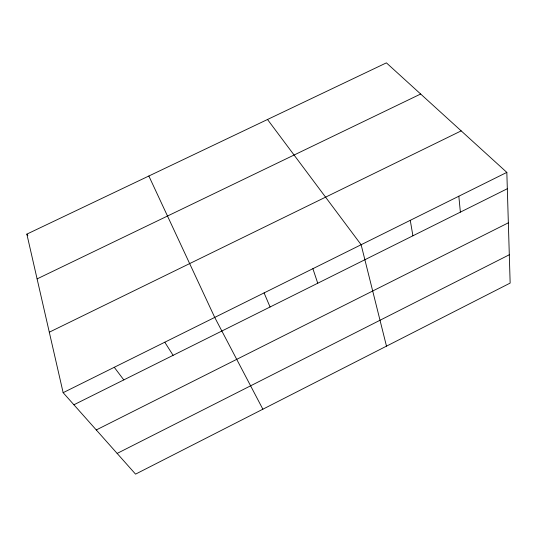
<?xml version="1.0" encoding="UTF-8"?>
<svg xmlns="http://www.w3.org/2000/svg" width="537" height="537" viewBox="0 0 537 537"><rect width="100%" height="100%" fill="white"/><g stroke="black" fill="none" stroke-linecap="round" stroke-linejoin="round"><path stroke-width="0.81" d="M117.147 453.423L509.304 254.766M96.277 429.949L508.344 222.821M73.905 404.777L507.324 188.729M63.144 392.675L506.834 172.39L386.398 62.863L26.85 234.125L63.144 392.675L135.559 474.137L510.15 283.08L506.834 172.39M49.303 332.195L461.189 130.88M37.1 278.891L420.659 94.015M114.267 367.295L123.792 379.914M267.513 119.489L361.132 244.731L386.486 346.157M26.85 234.125L27.83 235.454M164.792 342.21L173.109 355.326M262.868 409.207L214.726 317.414L148.856 176.008M264.09 292.907L270.071 306.989M312.89 268.681L317.743 283.227M410.268 220.338L412.906 235.79M458.833 196.227L460.384 212.128"/></g></svg>
